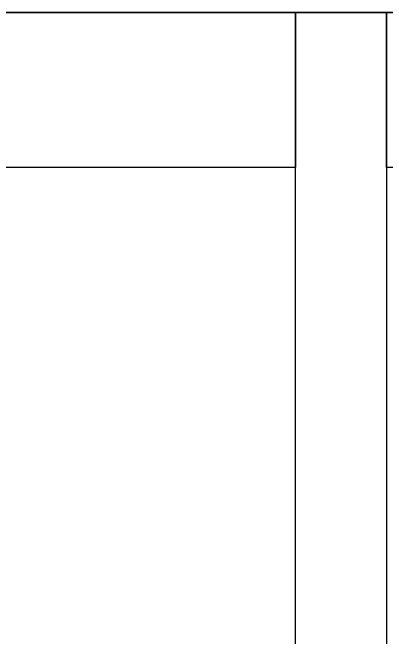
# Model space of a CAD drawing. Header units: metres. Extents: x -22 to 564, y 0 to 143.
# Drawn here: x 245.193 to 245.604, y 45.468 to 46.153 of the extents above; entities that cross this region are included whole.
import ezdxf

# ---------------------------------------------------------------- set-up
doc = ezdxf.new("R2010")
doc.units = ezdxf.units.M
for name, color, linetype in [('XREF 2N NEURO-ONCOLOGIA$0$Mobiliario Fijo', 40, 'Continuous'), ('XREF 2N NEURO-ONCOLOGIA$0$MUROS', 3, 'Continuous'), ('XREF 2N NEURO-ONCOLOGIA$0$MUROS BAJOS', 2, 'Continuous')]:
    doc.layers.add(name, color=color, linetype=linetype)

# ---------------------------------------------------------------- blocks, each defined once
blk = doc.blocks.new('XREF 2N NEURO-ONCOLOGIA')
at = {"layer": 'XREF 2N NEURO-ONCOLOGIA$0$Mobiliario Fijo', "elevation": 0}
for points in [[(12.70234, 1.53765), (12.53234, 1.53764), (12.53234, 2.53764), (12.70234, 2.53765)], [(12.70234, 0.43764), (12.53234, 0.43764), (12.53234, 1.43764), (12.70234, 1.43765)]]:
    blk.add_lwpolyline(points, close=True, dxfattribs=at)
at = {"layer": 'XREF 2N NEURO-ONCOLOGIA$0$MUROS'}
blk.add_line((12.70234, -1.31236), (12.70234, 2.53765), dxfattribs=at)
at = {"layer": 'XREF 2N NEURO-ONCOLOGIA$0$MUROS BAJOS', "elevation": 0}
blk.add_lwpolyline([(12.70234, 1.43765), (11.25234, 1.43765), (11.25234, 1.53765), (12.70234, 1.53765)], close=True, dxfattribs=at)

msp = doc.modelspace()

# ---------------------------------------------------------------- block references
at = {"rotation": 90}
msp.add_blockref('XREF 2N NEURO-ONCOLOGIA', (247.04125, 33.45112), dxfattribs=at)

doc.saveas('drawing.dxf')
